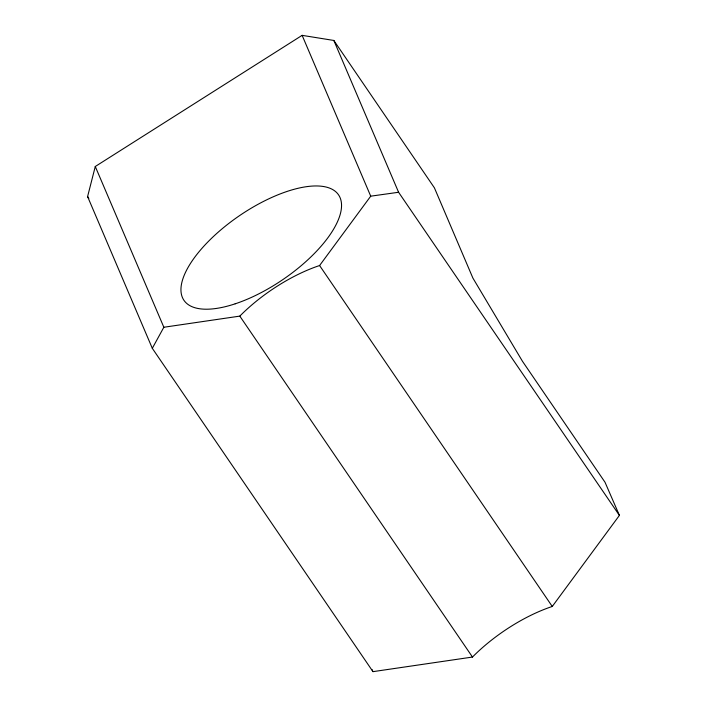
<?xml version="1.0" encoding="UTF-8"?>
<svg xmlns="http://www.w3.org/2000/svg" width="707" height="707" viewBox="0 0 707 707"><rect width="100%" height="100%" fill="white"/><g stroke="black" fill="none" stroke-linecap="round" stroke-linejoin="round"><path stroke-width="1.06" d="M87.588 196.581L95.277 166.499L302.128 35.35L333.837 40.458L434.407 187.832L472.895 278.072L522.455 361.268L605.015 482.245L619.412 515.394L552.264 606.465A94.729 39.106 -34.3 0 0 472.479 657.05L372.969 671.65L152.305 348.312L87.588 196.581L88.835 198.402M152.305 348.312L163.847 327.253L95.277 166.499M163.847 327.253L239.806 316.117A94.729 39.106 -34.3 0 1 319.591 265.532L370.724 196.175L398.589 192.269L619.412 515.394M319.591 265.532L552.264 606.465M239.806 316.117L472.479 657.05M333.837 40.458L398.589 192.269M302.128 35.35L370.724 196.175M372.103 669.635L372.969 671.65M235.184 303.816A93.563 38.62 -34.3 0 0 340.049 197.607A93.563 38.62 -34.3 0 0 208.521 241.29A93.563 38.62 -34.3 0 0 235.184 303.816"/></g></svg>
